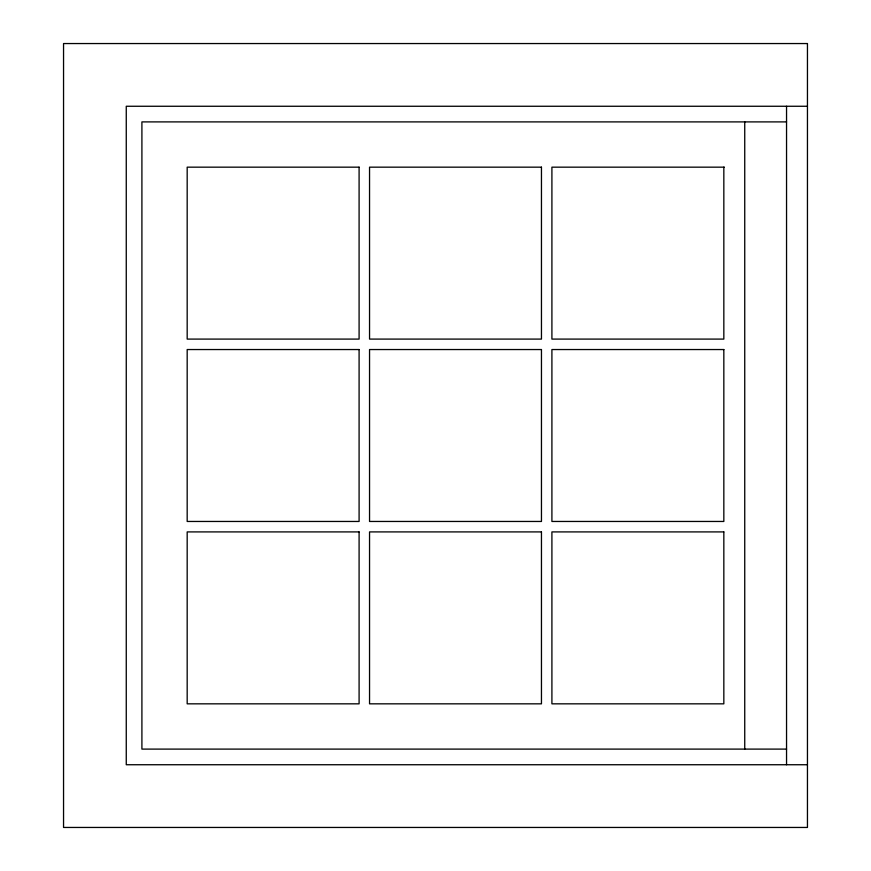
<?xml version="1.0" encoding="UTF-8"?>
<svg xmlns="http://www.w3.org/2000/svg" width="871" height="871" viewBox="0 0 871 871"><rect width="100%" height="100%" fill="white"/><g stroke="black" fill="none" stroke-linecap="round" stroke-linejoin="round"><path stroke-width="1.31" d="M807.45 106.262L126.262 106.262L126.262 764.738L807.45 764.738M786.546 121.896L141.908 121.896L141.908 749.104L786.546 749.104M724.367 167.167L551.909 167.167L551.909 339.091L723.834 339.091L723.834 167.167M786.546 106.262L786.546 764.738M744.738 121.896L744.738 749.104M807.45 43.55L63.55 43.55L63.55 827.45L807.45 827.45L807.45 43.55M359.092 167.167L187.178 167.167L187.178 339.091L359.092 339.091L359.092 167.167M541.457 167.167L369.544 167.167L369.544 339.091L541.457 339.091L541.457 167.167M359.092 349.543L187.178 349.543L187.178 521.457L359.092 521.457L359.092 349.543M541.457 349.543L369.544 349.543L369.544 521.457L541.457 521.457L541.457 349.543M723.834 349.543L551.909 349.543L551.909 521.457L723.834 521.457L723.834 349.543M359.092 531.909L187.178 531.909L187.178 703.833L359.092 703.833L359.092 531.909M541.457 531.909L369.544 531.909L369.544 703.833L541.457 703.833L541.457 531.909M723.834 531.909L551.909 531.909L551.909 703.833L723.834 703.833L723.834 531.909"/></g></svg>
